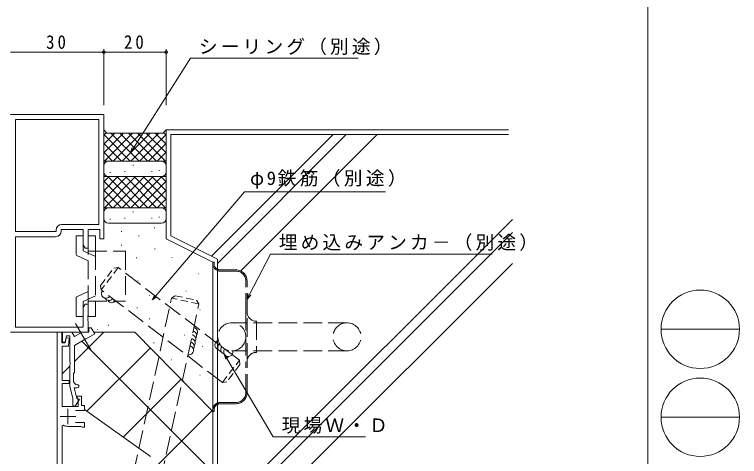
# Model space of a CAD drawing. Units: millimetres, scale not verified. Extents: x -594 to 539, y -420 to 386.
# Drawn here: x 306.6 to 539.5, y -141.8 to 0.3 of the extents above; entities that cross this region are included whole.
import ezdxf

# ---------------------------------------------------------------- set-up
doc = ezdxf.new("R2010")
doc.units = ezdxf.units.MM
doc.header["$LTSCALE"] = 2
for name, pattern in [('CHAIN1', [8, 5, -1, 1, -1]), ('DASHED1', [1.8, 1.2, -0.6]), ('DASHED3', [4, 3, -1])]:
    doc.linetypes.add(name, pattern=pattern)
for name, color, linetype, lineweight in [('0-1_YKK_ZWAK', 7, 'Continuous', 9), ('0-3_YKK_11', 7, 'Continuous', 9), ('0-5_YKK_13', 4, 'Continuous', 9), ('0-6_YKK_D', 6, 'Continuous', 9), ('0-7_YSS_K', 3, 'Continuous', 9), ('0-8_YSS_KE', 3, 'Continuous', 9)]:
    doc.layers.add(name, color=color, linetype=linetype, lineweight=lineweight)
doc.styles.add('ＭＳ ゴシック', font='')
doc.styles.get('ＭＳ ゴシック').set_extended_font_data('MS Gothic')

msp = doc.modelspace()

# ---------------------------------------------------------------- linework, layer by layer
at = {"layer": '0-1_YKK_ZWAK'}
for p, q in [((510, 382), (510, -368)), ((514.252, -100.88), (539.452, -100.88)), ((514.252, -129.16), (539.452, -129.16))]:
    msp.add_line(p, q, dxfattribs=at)
for centre in [(526.852, -100.88), (526.852, -129.16)]:
    msp.add_circle(centre, 12.6, dxfattribs=at)
at = {"layer": '0-3_YKK_11'}
for p, q in [((335.296, -31.8), (305.296, -31.8)), ((335.296, -71.8), (335.296, -31.8)), ((306.926, -33.43), (333.666, -33.43)), ((306.926, -69.5), (306.926, -33.43)), ((306.926, -69.5), (306.926, -33.43)), ((333.666, -33.43), (333.666, -67.17)), ((333.666, -67.17), (321.766, -67.17)), ((319.966, -69.5), (306.926, -69.5)), ((319.966, -68.97), (319.966, -69.5)), ((321.596, -68.8), (328.666, -68.8)), ((321.596, -69.33), (321.596, -68.8)), ((328.666, -68.8), (328.666, -73.709)), ((330.296, -68.8), (333.996, -68.8)), ((330.296, -74.8), (330.296, -68.8)), ((333.996, -68.8), (333.996, -71.8)), ((306.926, -71.13), (319.796, -71.13)), ((306.926, -100.17), (306.926, -71.13)), ((333.996, -71.8), (335.296, -71.8)), ((328.666, -73.709), (329.296, -74.8)), ((329.296, -74.8), (330.296, -74.8)), ((329.296, -92.8), (328.666, -93.892)), ((330.296, -92.8), (329.296, -92.8)), ((330.296, -96.342), (330.296, -92.8)), ((328.666, -93.892), (328.666, -100.17)), ((330.176, -96.525), (330.296, -96.342)), ((330.176, -97.075), (330.176, -96.525)), ((330.296, -97.259), (330.176, -97.075)), ((330.176, -97.525), (330.296, -97.342)), ((330.176, -98.075), (330.176, -97.525)), ((330.296, -97.342), (330.296, -97.259)), ((330.296, -98.259), (330.176, -98.075)), ((330.296, -101.8), (330.296, -98.259)), ((305.296, -101.8), (330.296, -101.8)), ((328.666, -100.17), (306.926, -100.17)), ((320.297, -101.8), (320.297, -241.8)), ((321.797, -101.8), (320.297, -101.8)), ((321.797, -105.2), (321.797, -101.8)), ((321.997, -101.8), (321.997, -104.957)), ((325.05, -101.8), (321.997, -101.8)), ((325.874, -103.227), (325.05, -101.8)), ((328.344, -101.8), (325.874, -103.227)), ((330.497, -101.8), (328.344, -101.8)), ((329.599, -103.963), (332.406, -102.342)), ((330.497, -100.4), (330.497, -101.8)), ((331.285, -100.4), (330.497, -100.4)), ((332.406, -102.342), (331.285, -100.4)), ((322.91, -105.037), (323.269, -103)), ((323.208, -103.592), (322.924, -105.2)), ((324.196, -103.722), (323.208, -103.592)), ((323.269, -103), (324.397, -103)), ((323.971, -106.3), (324.196, -103.722)), ((324.397, -103), (324.397, -111.342)), ((325.897, -106.1), (328.805, -104.421)), ((328.805, -104.421), (328.904, -104.226)), ((328.904, -104.226), (329.38, -103.951)), ((329.38, -103.951), (329.599, -103.963)), ((322.924, -105.2), (321.797, -105.2)), ((321.897, -106.3), (323.971, -106.3)), ((321.897, -117.3), (321.897, -106.3)), ((321.997, -104.957), (322.91, -105.037)), ((325.897, -114.8), (325.897, -106.1)), ((324.397, -111.342), (324.516, -111.525)), ((324.516, -111.525), (324.516, -112.075)), ((324.516, -112.075), (324.397, -112.259)), ((324.397, -112.259), (324.397, -119.313)), ((325.596, -115.1), (325.897, -114.8)), ((325.596, -117.5), (325.596, -115.1)), ((324.196, -117.3), (321.897, -117.3)), ((321.897, -118.3), (324.196, -118.3)), ((321.897, -125.7), (321.897, -118.3)), ((324.196, -118.3), (324.196, -117.3)), ((324.397, -119.313), (325.397, -123.045)), ((325.743, -119.7), (326.797, -119.7)), ((326.652, -123.092), (325.743, -119.7)), ((325.397, -123.045), (325.397, -125.366)), ((326.147, -125.567), (327.452, -123.307)), ((327.452, -123.307), (326.652, -123.092)), ((326.696, -122.4), (326.696, -122.9)), ((328.097, -122.4), (326.696, -122.4)), ((326.696, -122.9), (326.897, -123.183)), ((326.897, -123.183), (327.097, -123.466)), ((328.097, -125.4), (328.097, -122.4)), ((327.097, -125.7), (321.897, -125.7)), ((325.397, -125.366), (326.147, -125.567)), ((327.097, -123.466), (327.097, -125.7)), ((329.097, -125.4), (328.097, -125.4)), ((329.097, -127), (329.097, -125.4)), ((323.797, -126.4), (323.797, -131.4)), ((326.195, -127), (329.097, -127)), ((321.297, -128.9), (326.297, -128.9)), ((321.897, -132.013), (322.334, -131.747)), ((321.897, -160.5), (321.897, -132.013)), ((323.797, -132.1), (327.877, -132.1)), ((329.097, -130.8), (326.195, -130.8)), ((327.877, -132.1), (328.137, -132.25)), ((328.137, -132.25), (328.397, -132.4)), ((328.397, -132.4), (329.097, -132.4)), ((329.097, -132.4), (329.097, -130.8))]:
    msp.add_line(p, q, dxfattribs=at)
for centre, radius, start, end in [((321.766, -68.97), 1.8, 90, 179.99998), ((319.796, -69.33), 1.8, 270, 359.99998), ((326.797, -117.5), 1.2, 180, 269.99998), ((326.797, -119.2), 0.5, 269.99998, 90), ((323.797, -128.9), 3.2, 242.79712, 270)]:
    msp.add_arc(centre, radius, start, end, dxfattribs=at)
at = {"layer": '0-5_YKK_13', "linetype": 'DASHED3'}
for p, q in [((326.396, -70.799), (326.396, -77.081)), ((326.396, -70.799), (328.696, -70.799)), ((328.696, -70.799), (328.696, -75.615)), ((330.296, -70.802), (330.296, -96.802)), ((330.296, -70.802), (332.596, -70.802)), ((332.596, -70.802), (332.596, -75.802)), ((328.696, -75.615), (330.296, -76.362)), ((330.296, -75.802), (342.296, -75.802)), ((330.296, -76.362), (332.596, -77.434)), ((332.596, -75.802), (332.596, -91.802)), ((342.296, -75.802), (342.296, -91.802)), ((330.296, -78.899), (326.396, -77.081)), ((370.697, -79.301), (370.697, -79.801)), ((377.797, -81.8), (372.697, -81.8)), ((377.797, -82.201), (372.697, -82.201)), ((380.897, -95.3), (380.897, -85.3)), ((381.297, -95.3), (381.297, -85.3)), ((330.296, -88.705), (326.396, -90.523)), ((326.396, -90.523), (326.396, -96.802)), ((330.296, -91.242), (332.596, -90.17)), ((328.696, -91.988), (330.296, -91.242)), ((328.696, -91.988), (328.696, -96.802)), ((330.296, -91.802), (342.296, -91.802)), ((332.596, -91.802), (332.596, -96.802)), ((380.897, -95.3), (380.897, -111.301)), ((381.297, -111.301), (381.297, -95.3)), ((326.396, -96.802), (328.696, -96.802)), ((330.296, -96.802), (332.596, -96.802)), ((413.397, -98.8), (376.397, -98.8)), ((384.297, -98.3), (384.297, -108.3)), ((413.397, -107.8), (376.397, -107.801)), ((380.897, -121.3), (380.897, -111.301)), ((381.297, -121.3), (381.297, -111.301)), ((372.697, -124.401), (377.797, -124.401)), ((372.697, -124.8), (377.797, -124.8)), ((370.697, -126.801), (370.697, -127.301))]:
    msp.add_line(p, q, dxfattribs=at)
at = {"layer": '0-5_YKK_13', "linetype": 'CHAIN1'}
msp.add_line((331.224, -107.694), (325.922, -98.511), dxfattribs=at)
at = {"layer": '0-5_YKK_13', "linetype": 'DASHED3'}
for points in [[(370.697, -79.301), (370.297, -79.301), (370.297, -79.801), (370.297, -126.801)], [(370.297, -126.801), (370.297, -127.301), (370.697, -127.301)]]:
    msp.add_lwpolyline(points, dxfattribs=at)
msp.add_circle((376.397, -103.301), 4.5, dxfattribs=at)
for centre, radius, start, end in [((372.697, -79.801), 2.4, 180.00008, 270.00008), ((372.697, -79.801), 2, 180.00008, 270.00008), ((377.797, -85.3), 3.5, 0.00008, 90.00008), ((377.797, -85.3), 3.1, 0.00008, 90.00008), ((384.297, -95.3), 3, 180.00008, 270.00008), ((413.397, -103.3), 4.5, 90.00008, 270.00008), ((413.397, -103.3), 4.5, 270.00008, 90.00008), ((384.297, -111.301), 3, 90.00008, 180.00008), ((377.797, -121.3), 3.5, 270.00008, 0.00008), ((377.797, -121.3), 3.1, 270.00008, 0.00008), ((372.697, -126.801), 2.4, 90.00008, 180.00008), ((372.697, -126.801), 2, 90.00008, 180.00008)]:
    msp.add_arc(centre, radius, start, end, dxfattribs=at)
at = {"layer": '0-6_YKK_D'}
for p, q in [((335.296, -28.8), (335.296, -10.8)), ((335.296, -28.8), (335.296, -10.8)), ((355.297, -28.8), (355.297, -10.8)), ((335.296, -11.8), (305.296, -11.8)), ((355.297, -11.8), (335.296, -11.8)), ((344.794, -42.638), (363.138, -13.769)), ((363.138, -13.769), (417.038, -13.769)), ((343.882, -44.073), (344.409, -42.394)), ((343.882, -44.073), (344.794, -42.638)), ((345.178, -42.882), (343.882, -44.073)), ((351.971, -90.173), (380.504, -56.696)), ((380.504, -56.696), (425.764, -56.696)), ((382.079, -89.689), (388.809, -76.704)), ((388.809, -76.704), (459.99, -76.704)), ((350.868, -91.467), (351.624, -89.878)), ((350.868, -91.467), (351.971, -90.173)), ((352.317, -90.469), (350.868, -91.467)), ((381.297, -91.199), (381.675, -89.48)), ((381.297, -91.199), (382.079, -89.689)), ((382.484, -89.899), (381.297, -91.199)), ((373.988, -108.841), (374.853, -110.304)), ((373.988, -108.841), (375.246, -110.072)), ((374.461, -110.536), (373.988, -108.841)), ((374.853, -110.304), (389.727, -135.454)), ((389.727, -135.454), (419.307, -135.454))]:
    msp.add_line(p, q, dxfattribs=at)
for centre in [(335.296, -11.8), (335.296, -11.8), (355.297, -11.8)]:
    msp.add_circle(centre, 0.425, dxfattribs=at)
at = {"layer": '0-7_YSS_K'}
for p, q in [((335.296, -36.801), (336.296, -37.801)), ((336.154, -37.658), (335.296, -38.516)), ((341.669, -37.801), (335.296, -44.173)), ((338.841, -37.801), (335.296, -41.345)), ((343.781, -46.801), (335.296, -38.315)), ((344.498, -37.801), (335.498, -46.801)), ((346.61, -46.801), (337.61, -37.801)), ((347.326, -37.801), (338.326, -46.801)), ((349.438, -46.801), (340.438, -37.801)), ((350.154, -37.801), (341.154, -46.801)), ((352.267, -46.801), (343.267, -37.801)), ((352.983, -37.801), (343.983, -46.801)), ((355.095, -46.801), (346.095, -37.801)), ((355.297, -38.315), (346.811, -46.801)), ((355.297, -44.173), (348.924, -37.801)), ((355.297, -41.345), (351.752, -37.801)), ((355.297, -38.517), (354.438, -37.659)), ((408.945, -38.3), (369.847, -77.398)), ((413.188, -38.3), (371.797, -79.69)), ((423.087, -38.299), (379.264, -82.123)), ((340.953, -46.801), (335.296, -41.144)), ((355.297, -41.144), (349.64, -46.801)), ((338.125, -46.801), (335.296, -43.972)), ((355.297, -43.972), (352.468, -46.801)), ((355.296, -46.801), (335.296, -46.801)), ((335.296, -48.301), (335.296, -50.301)), ((353.796, -46.801), (336.796, -46.801)), ((344.824, -48.105), (344.624, -48.105)), ((355.296, -48.301), (355.296, -50.301)), ((337.403, -50.456), (337.203, -50.456)), ((342.112, -50.198), (341.912, -50.198)), ((350.81, -50.146), (350.61, -50.146)), ((353.213, -49.836), (353.013, -49.836)), ((355.296, -51.801), (335.296, -51.801)), ((342.669, -51.801), (335.296, -59.173)), ((339.841, -51.801), (335.296, -56.345)), ((337.012, -51.801), (335.296, -53.516)), ((343.781, -61.801), (335.296, -53.315)), ((345.497, -51.801), (335.498, -61.801)), ((346.61, -61.801), (336.61, -51.801)), ((353.796, -51.801), (336.796, -51.801)), ((348.326, -51.801), (338.326, -61.801)), ((349.438, -61.801), (339.438, -51.801)), ((351.154, -51.801), (341.154, -61.801)), ((352.267, -61.801), (342.267, -51.801)), ((353.983, -51.801), (343.983, -61.801)), ((355.095, -61.801), (345.095, -51.801)), ((355.297, -53.315), (346.811, -61.801)), ((355.297, -59.173), (347.924, -51.801)), ((355.297, -56.345), (350.752, -51.801)), ((355.297, -53.517), (353.581, -51.801)), ((340.953, -61.801), (335.296, -56.144)), ((355.297, -56.144), (349.64, -61.801)), ((338.125, -61.801), (335.296, -58.972)), ((355.297, -58.972), (352.468, -61.801)), ((355.296, -61.801), (335.296, -61.801)), ((353.796, -61.801), (336.796, -61.801)), ((335.296, -63.301), (335.296, -65.301)), ((344.824, -63.105), (344.624, -63.105)), ((350.81, -65.146), (350.61, -65.146)), ((353.213, -64.836), (353.013, -64.836)), ((355.296, -63.301), (355.296, -65.301)), ((353.796, -66.801), (336.796, -66.801)), ((337.403, -65.456), (337.203, -65.456)), ((342.112, -65.198), (341.912, -65.198)), ((466.55, -65.547), (371.797, -160.3)), ((340.887, -69.487), (341.087, -69.487)), ((351.488, -68.299), (351.688, -68.299)), ((466.55, -69.79), (371.797, -164.543)), ((346.461, -70.858), (346.661, -70.858)), ((356.797, -70.873), (371.797, -78.373)), ((340.887, -73.874), (341.087, -73.874)), ((351.579, -74.971), (351.779, -74.971)), ((345.73, -77.895), (345.93, -77.895)), ((357.265, -77.801), (357.165, -77.801)), ((357.265, -77.801), (357.165, -77.801)), ((371.797, -185.301), (371.797, -78.373)), ((466.55, -79.689), (371.797, -174.442)), ((352.389, -83.606), (352.489, -83.606)), ((365.685, -83.06), (365.585, -83.06)), ((346.247, -85.343), (346.347, -85.343)), ((349.955, -89.976), (350.055, -89.976)), ((361.738, -88.582), (361.638, -88.582)), ((345.913, -93.979), (346.113, -93.979)), ((366.211, -94.63), (366.111, -94.63)), ((349.843, -97.543), (350.043, -97.543)), ((336.683, -99.553), (336.883, -99.553)), ((325.897, -111.201), (335.297, -101.8)), ((332.094, -101.8), (345.296, -101.8)), ((333.151, -100.978), (333.251, -100.978)), ((370.297, -127.301), (345.296, -101.8)), ((328.243, -104.745), (370.297, -146.8)), ((361.212, -102.782), (361.112, -102.782)), ((329.856, -127.241), (350.247, -106.85)), ((351.305, -105.219), (351.505, -105.219)), ((367.001, -106.464), (366.901, -106.464)), ((357.002, -110.671), (356.902, -110.671)), ((321.897, -115.2), (324.397, -112.7)), ((366.211, -115.667), (366.112, -115.667)), ((341.536, -135.561), (360.148, -116.949)), ((350.297, -146.8), (370.297, -126.801))]:
    msp.add_line(p, q, dxfattribs=at)
at = {"layer": '0-7_YSS_K', "linetype": 'DASHED1'}
for p, q in [((334.276, -86.794), (338.531, -81.235)), ((339.932, -81.049), (334.463, -88.196)), ((338.531, -81.235), (339.932, -81.049)), ((334.463, -88.196), (334.276, -86.794)), ((357.06, -90.842), (358.25, -90.076)), ((358.25, -90.076), (365.091, -91.56)), ((365.856, -92.749), (357.06, -90.842)), ((365.091, -91.56), (365.856, -92.749)), ((373.38, -117.977), (378.85, -110.83)), ((378.85, -110.83), (379.036, -112.232)), ((379.036, -112.232), (374.782, -117.791)), ((374.782, -117.791), (373.38, -117.977))]:
    msp.add_line(p, q, dxfattribs=at)
at = {"layer": '0-7_YSS_K', "linetype": 'DASHED3'}
for p, q in [((378.85, -110.83), (339.933, -81.048)), ((373.38, -117.977), (334.463, -88.196)), ((336.39, -186.144), (357.063, -90.842)), ((345.185, -188.052), (365.859, -92.75))]:
    msp.add_line(p, q, dxfattribs=at)
at = {"layer": '0-7_YSS_K'}
for points in [[(355.297, -36.801), (354.297, -37.801), (336.296, -37.801)], [(465.306, -38.3), (356.797, -38.301), (356.797, -70.873)]]:
    msp.add_lwpolyline(points, dxfattribs=at)
for centre, start, end in [((336.796, -48.301), 90, 180), ((353.796, -48.301), 0, 90), ((336.796, -50.301), 180, 270), ((353.796, -50.301), 270, 0), ((336.796, -63.301), 90, 180), ((353.796, -63.301), 0, 90), ((336.796, -65.301), 180, 270), ((353.796, -65.301), 270, 0), ((336.022, -89.389), 142.57964, 322.57964), ((336.975, -90.118), 209.00146, 322.57964), ((337.928, -90.848), 209.00146, 322.57964), ((363.617, -102.92), 324.18262, 77.76079), ((363.871, -101.747), 324.18262, 77.76079), ((363.108, -105.265), 324.18262, 77.76079), ((363.362, -104.093), 324.18262, 77.76079), ((372.441, -105.926), 104.97948, 256.15257), ((362.599, -107.611), 257.76079, 77.76079), ((362.853, -106.438), 324.18262, 77.76079), ((373.394, -106.655), 128.48886, 256.15257), ((374.347, -107.384), 142.5744, 256.15257), ((375.3, -108.114), 142.5744, 12.63806)]:
    msp.add_arc(centre, 1.5, start, end, dxfattribs=at)
at = {"layer": '0-8_YSS_KE'}
for p, q in [((355.297, -36.801), (465.306, -36.8)), ((355.297, -36.801), (355.297, -71.801)), ((355.297, -71.801), (370.297, -79.301)), ((370.297, -79.301), (370.297, -186.801)), ((350.297, -141.801), (329.097, -126.7))]:
    msp.add_line(p, q, dxfattribs=at)

# ---------------------------------------------------------------- texts
at = {"layer": '0-6_YKK_D', "color": 7, "char_height": 4.399, "attachment_point": 7, "style": 'ＭＳ ゴシック'}
for s, insert in [('\\T1.36;\\W0.9;30', (316.776, -10.8)), ('\\T1.36;\\W0.9;20', (341.777, -10.8)), ('\\T1.17;シーリング（別途）', (365.838, -12.769)), ('\\T1.18;φ9鉄筋（別途）', (382.244, -55.696)), ('\\T1.17;埋め込みアンカ－（別途）', (391.509, -75.704)), ('\\T1.17;現場Ｗ・Ｄ', (392.427, -134.454))]:
    msp.add_mtext(s, dxfattribs=dict(at, insert=insert))

doc.saveas('drawing.dxf')
